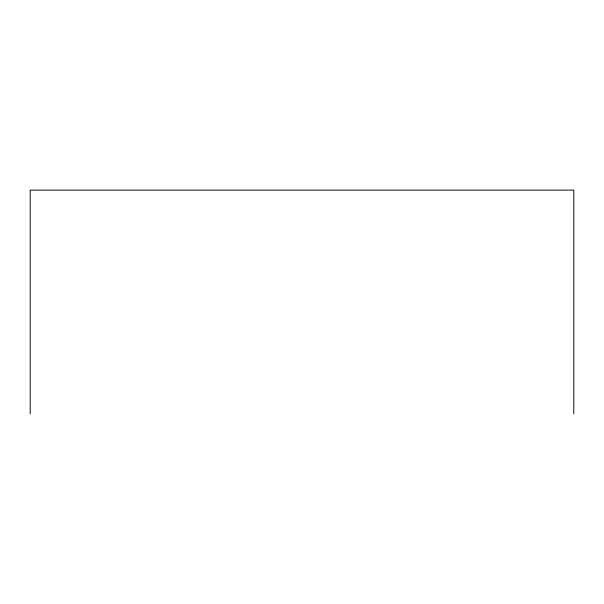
<?xml version="1.0" encoding="UTF-8"?>
<svg xmlns="http://www.w3.org/2000/svg" width="604" height="604" viewBox="0 0 604 604"><rect width="100%" height="100%" fill="white"/><g stroke="black" fill="none" stroke-linecap="round" stroke-linejoin="round"><path stroke-width="0.91" d="M573.8 413.868L573.8 190.132L30.2 190.132L30.2 413.868"/></g></svg>
